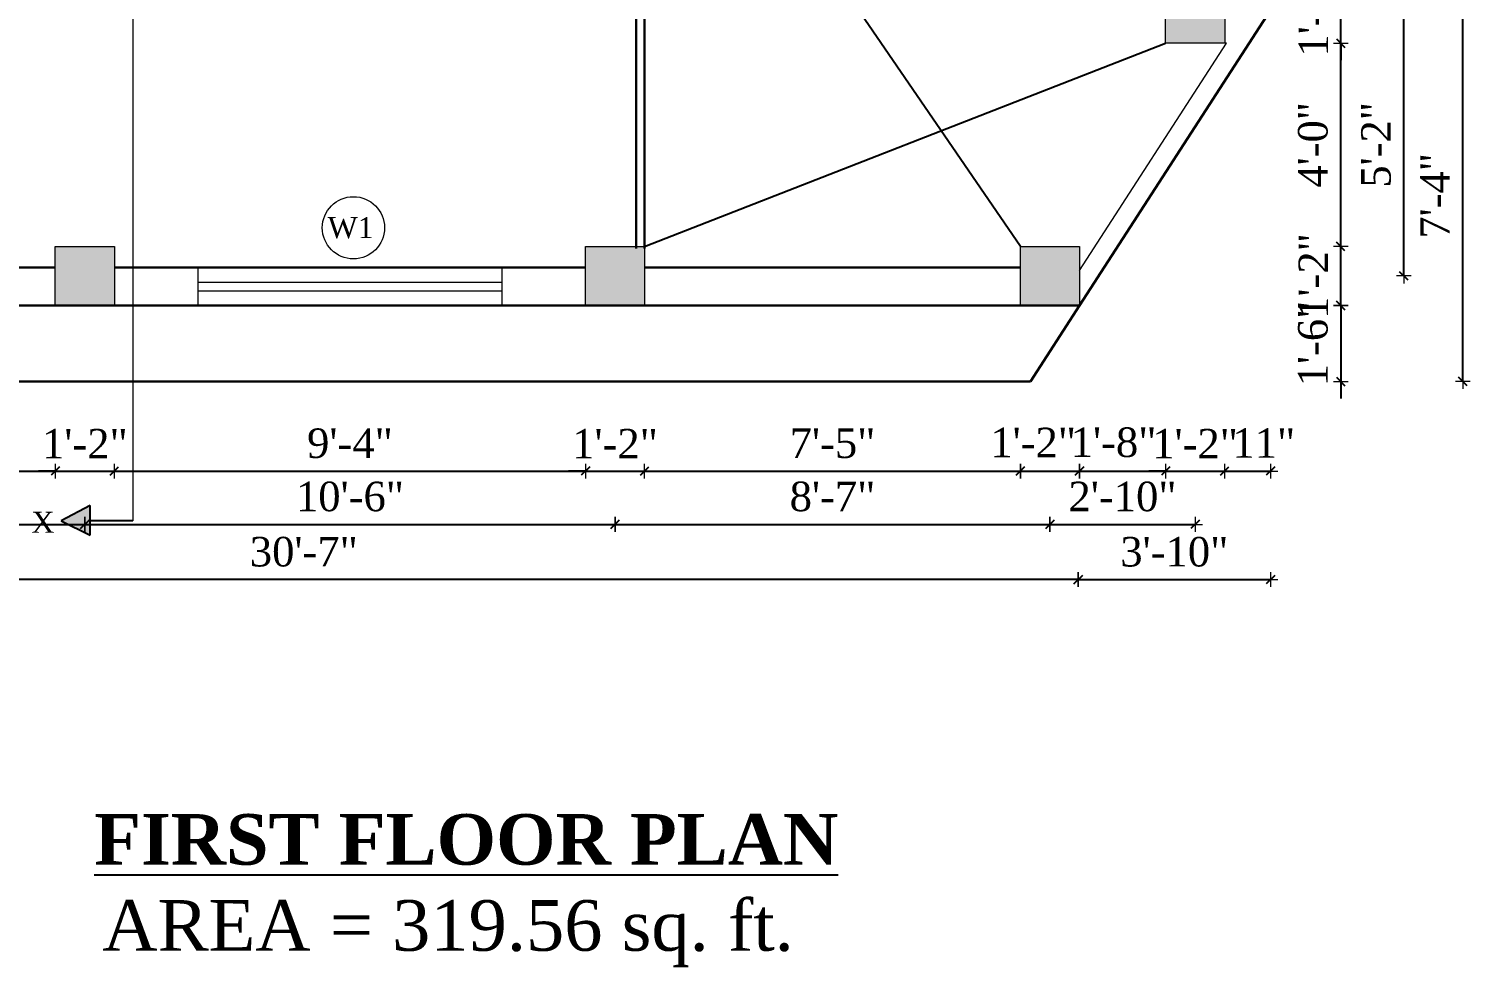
# Model space of a CAD drawing. Header units: inches. Extents: x 151827 to 346502, y -56182 to -23217.
# Drawn here: x 159986 to 160327.3, y -26766.9 to -26544.5 of the extents above; entities that cross this region are included whole.
import ezdxf

# ---------------------------------------------------------------- set-up
doc = ezdxf.new("R2010")
doc.units = ezdxf.units.IN
doc.header["$LTSCALE"] = 5
doc.header["$MEASUREMENT"] = 0
for name, color, linetype, lineweight in [('A-WALL', 7, 'Continuous', 9), ('Dimension', 7, 'Continuous', 18), ('Dw', 2, 'Continuous', 18)]:
    doc.layers.add(name, color=color, linetype=linetype, lineweight=lineweight)
doc.layers.add('dim line', color=7, linetype='Continuous', lineweight=15, true_color=0xfab2b2)
doc.layers.add('TEXT', color=6, linetype='Continuous')
doc.layers.add('WALL', color=7, linetype='Continuous')
doc.styles.add('ordinary', font='times.ttf')
doc.dimstyles.new('Copy of 96', dxfattribs={"dimtxt": 7, "dimasz": 4, "dimexe": 0.5, "dimexo": 0.5, "dimgap": 3, "dimtad": 1, "dimdec": 1, "dimzin": 11, "dimdsep": 46, "dimlunit": 4, "dimtxsty": 'ordinary', "dimblk": 'OBLIQUE', "dimcen": 0.09, "dimse1": 1, "dimse2": 1, "dimclrt": 6, "dimazin": 0, "dimtfac": 1, "dimtdec": 1, "dimtix": 1, "dimtmove": 2, "dimatfit": 3, "dimldrblk": 'leader', "dimfxl": 0.5, "dimfxlon": 1, "dimtolj": 1, "dimtzin": 0, "dimarcsym": 0})

# ---------------------------------------------------------------- blocks, each defined once
blk = doc.blocks.new('oblique')
at = {"color": 0, "lineweight": -2}
blk.add_line((0.25, 0.25), (-0.25, -0.25), dxfattribs=at)
at = {"layer": 'dim line', "lineweight": 9}
for p, q in [((-0.4375, 0), (0.4375, 0)), ((0, 0.4375), (0, -0.4375))]:
    blk.add_line(p, q, dxfattribs=at)
blk = doc.blocks.new('*D691')
at = {"layer": 'A-WALL', "color": 0, "lineweight": -2, "ltscale": 5, "transparency": 16777216}
for p, q in [((160296.69, -26596.06), (160296.69, -26592.06)), ((160296.69, -26610.06), (160296.69, -26596.06)), ((160296.69, -26610.06), (160296.69, -26614.06))]:
    blk.add_line(p, q, dxfattribs=at)
at = {"layer": 'Defpoints', "color": 0, "ltscale": 5, "transparency": 16777216}
for p in [(160234.82, -26596.06), (160296.69, -26596.06), (160234.82, -26610.06)]:
    blk.add_point(p, dxfattribs=at)
at = {"layer": 'A-WALL', "color": 0, "lineweight": -2, "ltscale": 5, "transparency": 16777216, "xscale": 4, "yscale": 4, "zscale": 4}
for p, rotation in [((160296.69, -26596.06), 270), ((160296.69, -26610.06), 90)]:
    blk.add_blockref('oblique', p, dxfattribs=dict(at, rotation=rotation))
at = {"layer": 'A-WALL', "color": 6, "ltscale": 5, "transparency": 16777216, "insert": (160290.19, -26603.06), "char_height": 7, "attachment_point": 5, "rotation": 90, "style": 'ordinary'}
blk.add_mtext('\\A1;1\'-2"', dxfattribs=at)
blk = doc.blocks.new('_OBLIQUE')
at = {"color": 0, "linetype": 'ByBlock'}
blk.add_line((-0.5, -0.5), (0.5, 0.5), dxfattribs=at)
blk = doc.blocks.new('leader')
at = {"layer": 'Dimension'}
for p, q in [((0, -4.328), (0, 4.328)), ((-4.424, 0), (4.424, 0))]:
    blk.add_line(p, q, dxfattribs=at)
blk = doc.blocks.new('*D692')
at = {"layer": 'A-WALL', "color": 0, "lineweight": -2, "ltscale": 5, "transparency": 16777216}
blk.add_line((160296.69, -26596.06), (160296.69, -26547.88), dxfattribs=at)
at = {"layer": 'Defpoints', "color": 0, "ltscale": 5, "transparency": 16777216}
for p in [(160269.2, -26547.88), (160296.69, -26547.88), (160234.82, -26596.06)]:
    blk.add_point(p, dxfattribs=at)
at = {"layer": 'A-WALL', "color": 0, "lineweight": -2, "ltscale": 5, "transparency": 16777216, "xscale": 4, "yscale": 4, "zscale": 4}
for p, rotation in [((160296.69, -26547.88), 90), ((160296.69, -26596.06), 270)]:
    blk.add_blockref('oblique', p, dxfattribs=dict(at, rotation=rotation))
at = {"layer": 'A-WALL', "color": 6, "ltscale": 5, "transparency": 16777216, "insert": (160290.13, -26571.97), "char_height": 7, "attachment_point": 5, "rotation": 90, "style": 'ordinary'}
blk.add_mtext('\\A1;4\'-0"', dxfattribs=at)
blk = doc.blocks.new('*D693')
at = {"layer": 'A-WALL', "color": 0, "lineweight": -2, "ltscale": 5, "transparency": 16777216}
for p, q in [((160296.69, -26533.88), (160296.69, -26529.88)), ((160296.69, -26547.88), (160296.69, -26533.88)), ((160296.69, -26547.88), (160296.69, -26551.88))]:
    blk.add_line(p, q, dxfattribs=at)
at = {"layer": 'Defpoints', "color": 0, "ltscale": 5, "transparency": 16777216}
for p in [(160269.2, -26533.88), (160296.69, -26533.88), (160269.2, -26547.88)]:
    blk.add_point(p, dxfattribs=at)
at = {"layer": 'A-WALL', "color": 0, "lineweight": -2, "ltscale": 5, "transparency": 16777216, "xscale": 4, "yscale": 4, "zscale": 4}
for p, rotation in [((160296.69, -26533.88), 270), ((160296.69, -26547.88), 90)]:
    blk.add_blockref('oblique', p, dxfattribs=dict(at, rotation=rotation))
at = {"layer": 'A-WALL', "color": 6, "ltscale": 5, "transparency": 16777216, "insert": (160290.19, -26540.88), "char_height": 7, "attachment_point": 5, "rotation": 90, "style": 'ordinary'}
blk.add_mtext('\\A1;1\'-2"', dxfattribs=at)
blk = doc.blocks.new('*D698')
at = {"layer": 'A-WALL', "color": 0, "lineweight": -2, "ltscale": 5, "transparency": 16777216}
blk.add_line((160311.64, -26603.06), (160311.64, -26540.88), dxfattribs=at)
at = {"layer": 'Defpoints', "color": 0, "ltscale": 5, "transparency": 16777216}
for p in [(160262.2, -26540.88), (160311.64, -26540.88), (160227.82, -26603.06)]:
    blk.add_point(p, dxfattribs=at)
at = {"layer": 'A-WALL', "color": 0, "lineweight": -2, "ltscale": 5, "transparency": 16777216, "xscale": 4, "yscale": 4, "zscale": 4}
for p, rotation in [((160311.64, -26540.88), 90), ((160311.64, -26603.06), 270)]:
    blk.add_blockref('oblique', p, dxfattribs=dict(at, rotation=rotation))
at = {"layer": 'A-WALL', "color": 6, "ltscale": 5, "transparency": 16777216, "insert": (160305.08, -26571.97), "char_height": 7, "attachment_point": 5, "rotation": 90, "style": 'ordinary'}
blk.add_mtext('\\A1;5\'-2"', dxfattribs=at)
blk = doc.blocks.new('*D714')
at = {"layer": 'A-WALL', "color": 0, "lineweight": -2, "ltscale": 5, "transparency": 16777216}
blk.add_line((160325.6, -26628.06), (160325.6, -26540.06), dxfattribs=at)
at = {"layer": 'Defpoints', "color": 0, "ltscale": 5, "transparency": 16777216}
for p in [(160280.06, -26540.06), (160325.6, -26540.06), (160223.19, -26628.06)]:
    blk.add_point(p, dxfattribs=at)
at = {"layer": 'A-WALL', "color": 0, "lineweight": -2, "ltscale": 5, "transparency": 16777216, "xscale": 4, "yscale": 4, "zscale": 4}
for p, rotation in [((160325.6, -26540.06), 90), ((160325.6, -26628.06), 270)]:
    blk.add_blockref('oblique', p, dxfattribs=dict(at, rotation=rotation))
at = {"layer": 'A-WALL', "color": 6, "ltscale": 5, "transparency": 16777216, "insert": (160319.03, -26584.06), "char_height": 7, "attachment_point": 5, "rotation": 90, "style": 'ordinary'}
blk.add_mtext('\\A1;7\'-4"', dxfattribs=at)
blk = doc.blocks.new('*D717')
at = {"layer": 'A-WALL', "color": 0, "lineweight": -2, "ltscale": 5, "transparency": 16777216}
blk.add_line((159882.03, -26649.31), (159992.24, -26649.31), dxfattribs=at)
at = {"layer": 'Defpoints', "color": 0, "ltscale": 5, "transparency": 16777216}
for p in [(159882.03, -26610.06), (159992.24, -26610.06), (159992.24, -26649.31)]:
    blk.add_point(p, dxfattribs=at)
at = {"layer": 'A-WALL', "color": 0, "lineweight": -2, "ltscale": 5, "transparency": 16777216, "xscale": 4, "yscale": 4, "zscale": 4, "rotation": 180}
blk.add_blockref('oblique', (159882.03, -26649.31), dxfattribs=at)
at = {"layer": 'A-WALL', "color": 0, "lineweight": -2, "ltscale": 5, "transparency": 16777216, "xscale": 4, "yscale": 4, "zscale": 4}
blk.add_blockref('oblique', (159992.24, -26649.31), dxfattribs=at)
at = {"layer": 'A-WALL', "color": 6, "ltscale": 5, "transparency": 16777216, "insert": (159937.14, -26642.74), "char_height": 7, "attachment_point": 5, "style": 'ordinary'}
blk.add_mtext('\\A1;9\'-2"', dxfattribs=at)
blk = doc.blocks.new('*D718')
at = {"layer": 'A-WALL', "color": 0, "lineweight": -2, "ltscale": 5, "transparency": 16777216}
for p, q in [((159992.24, -26649.31), (159988.24, -26649.31)), ((159992.24, -26649.31), (160006.24, -26649.31)), ((160006.24, -26649.31), (160010.24, -26649.31))]:
    blk.add_line(p, q, dxfattribs=at)
at = {"layer": 'Defpoints', "color": 0, "ltscale": 5, "transparency": 16777216}
for p in [(159992.24, -26610.06), (160006.24, -26610.06), (160006.24, -26649.31)]:
    blk.add_point(p, dxfattribs=at)
at = {"layer": 'A-WALL', "color": 0, "lineweight": -2, "ltscale": 5, "transparency": 16777216, "xscale": 4, "yscale": 4, "zscale": 4}
blk.add_blockref('oblique', (159992.24, -26649.31), dxfattribs=at)
at = {"layer": 'A-WALL', "color": 0, "lineweight": -2, "ltscale": 5, "transparency": 16777216, "xscale": 4, "yscale": 4, "zscale": 4, "rotation": 180}
blk.add_blockref('oblique', (160006.24, -26649.31), dxfattribs=at)
at = {"layer": 'A-WALL', "color": 6, "ltscale": 5, "transparency": 16777216, "insert": (159999.24, -26642.81), "char_height": 7, "attachment_point": 5, "style": 'ordinary'}
blk.add_mtext('\\A1;1\'-2"', dxfattribs=at)
blk = doc.blocks.new('*D719')
at = {"layer": 'A-WALL', "color": 0, "lineweight": -2, "ltscale": 5, "transparency": 16777216}
blk.add_line((160006.24, -26649.31), (160117.81, -26649.31), dxfattribs=at)
at = {"layer": 'Defpoints', "color": 0, "ltscale": 5, "transparency": 16777216}
for p in [(160006.24, -26610.06), (160117.81, -26610.06), (160117.81, -26649.31)]:
    blk.add_point(p, dxfattribs=at)
at = {"layer": 'A-WALL', "color": 0, "lineweight": -2, "ltscale": 5, "transparency": 16777216, "xscale": 4, "yscale": 4, "zscale": 4, "rotation": 180}
blk.add_blockref('oblique', (160006.24, -26649.31), dxfattribs=at)
at = {"layer": 'A-WALL', "color": 0, "lineweight": -2, "ltscale": 5, "transparency": 16777216, "xscale": 4, "yscale": 4, "zscale": 4}
blk.add_blockref('oblique', (160117.81, -26649.31), dxfattribs=at)
at = {"layer": 'A-WALL', "color": 6, "ltscale": 5, "transparency": 16777216, "insert": (160062.03, -26642.74), "char_height": 7, "attachment_point": 5, "style": 'ordinary'}
blk.add_mtext('\\A1;9\'-4"', dxfattribs=at)
blk = doc.blocks.new('*D720')
at = {"layer": 'A-WALL', "color": 0, "lineweight": -2, "ltscale": 5, "transparency": 16777216}
for p, q in [((160117.81, -26649.31), (160113.81, -26649.31)), ((160117.81, -26649.31), (160131.81, -26649.31)), ((160131.81, -26649.31), (160135.81, -26649.31))]:
    blk.add_line(p, q, dxfattribs=at)
at = {"layer": 'Defpoints', "color": 0, "ltscale": 5, "transparency": 16777216}
for p in [(160117.81, -26610.06), (160131.81, -26610.06), (160131.81, -26649.31)]:
    blk.add_point(p, dxfattribs=at)
at = {"layer": 'A-WALL', "color": 0, "lineweight": -2, "ltscale": 5, "transparency": 16777216, "xscale": 4, "yscale": 4, "zscale": 4}
blk.add_blockref('oblique', (160117.81, -26649.31), dxfattribs=at)
at = {"layer": 'A-WALL', "color": 0, "lineweight": -2, "ltscale": 5, "transparency": 16777216, "xscale": 4, "yscale": 4, "zscale": 4, "rotation": 180}
blk.add_blockref('oblique', (160131.81, -26649.31), dxfattribs=at)
at = {"layer": 'A-WALL', "color": 6, "ltscale": 5, "transparency": 16777216, "insert": (160124.81, -26642.81), "char_height": 7, "attachment_point": 5, "style": 'ordinary'}
blk.add_mtext('\\A1;1\'-2"', dxfattribs=at)
blk = doc.blocks.new('*D721')
at = {"layer": 'A-WALL', "color": 0, "lineweight": -2, "ltscale": 5, "transparency": 16777216}
blk.add_line((160131.81, -26649.31), (160220.82, -26649.31), dxfattribs=at)
at = {"layer": 'Defpoints', "color": 0, "ltscale": 5, "transparency": 16777216}
for p in [(160131.81, -26610.06), (160220.82, -26610.06), (160220.82, -26649.31)]:
    blk.add_point(p, dxfattribs=at)
at = {"layer": 'A-WALL', "color": 0, "lineweight": -2, "ltscale": 5, "transparency": 16777216, "xscale": 4, "yscale": 4, "zscale": 4, "rotation": 180}
blk.add_blockref('oblique', (160131.81, -26649.31), dxfattribs=at)
at = {"layer": 'A-WALL', "color": 0, "lineweight": -2, "ltscale": 5, "transparency": 16777216, "xscale": 4, "yscale": 4, "zscale": 4}
blk.add_blockref('oblique', (160220.82, -26649.31), dxfattribs=at)
at = {"layer": 'A-WALL', "color": 6, "ltscale": 5, "transparency": 16777216, "insert": (160176.32, -26642.74), "char_height": 7, "attachment_point": 5, "style": 'ordinary'}
blk.add_mtext('\\A1;7\'-5"', dxfattribs=at)
blk = doc.blocks.new('*D722')
at = {"layer": 'A-WALL', "color": 0, "lineweight": -2, "ltscale": 5, "transparency": 16777216}
blk.add_line((160220.82, -26649.31), (160234.82, -26649.31), dxfattribs=at)
at = {"layer": 'Defpoints', "color": 0, "ltscale": 5, "transparency": 16777216}
for p in [(160220.82, -26610.06), (160234.82, -26610.06), (160234.82, -26649.31)]:
    blk.add_point(p, dxfattribs=at)
at = {"layer": 'A-WALL', "color": 0, "lineweight": -2, "ltscale": 5, "transparency": 16777216, "xscale": 4, "yscale": 4, "zscale": 4, "rotation": 180}
blk.add_blockref('oblique', (160220.82, -26649.31), dxfattribs=at)
at = {"layer": 'A-WALL', "color": 0, "lineweight": -2, "ltscale": 5, "transparency": 16777216, "xscale": 4, "yscale": 4, "zscale": 4}
blk.add_blockref('oblique', (160234.82, -26649.31), dxfattribs=at)
at = {"layer": 'A-WALL', "color": 6, "ltscale": 5, "transparency": 16777216, "insert": (160223.85, -26642.52), "char_height": 7, "attachment_point": 5, "style": 'ordinary'}
blk.add_mtext('\\A1;1\'-2"', dxfattribs=at)
blk = doc.blocks.new('*D723')
at = {"layer": 'A-WALL', "color": 0, "lineweight": -2, "ltscale": 5, "transparency": 16777216}
blk.add_line((160234.82, -26649.31), (160255.2, -26649.31), dxfattribs=at)
at = {"layer": 'Defpoints', "color": 0, "ltscale": 5, "transparency": 16777216}
for p in [(160255.2, -26547.88), (160234.82, -26610.06), (160255.2, -26649.31)]:
    blk.add_point(p, dxfattribs=at)
at = {"layer": 'A-WALL', "color": 0, "lineweight": -2, "ltscale": 5, "transparency": 16777216, "xscale": 4, "yscale": 4, "zscale": 4, "rotation": 180}
blk.add_blockref('oblique', (160234.82, -26649.31), dxfattribs=at)
at = {"layer": 'A-WALL', "color": 0, "lineweight": -2, "ltscale": 5, "transparency": 16777216, "xscale": 4, "yscale": 4, "zscale": 4}
blk.add_blockref('oblique', (160255.2, -26649.31), dxfattribs=at)
at = {"layer": 'A-WALL', "color": 6, "ltscale": 5, "transparency": 16777216, "insert": (160242.89, -26642.52), "char_height": 7, "attachment_point": 5, "style": 'ordinary'}
blk.add_mtext('\\A1;1\'-8"', dxfattribs=at)
blk = doc.blocks.new('*D724')
at = {"layer": 'A-WALL', "color": 0, "lineweight": -2, "ltscale": 5, "transparency": 16777216}
for p, q in [((160255.2, -26649.31), (160251.2, -26649.31)), ((160255.2, -26649.31), (160269.2, -26649.31)), ((160269.2, -26649.31), (160273.2, -26649.31))]:
    blk.add_line(p, q, dxfattribs=at)
at = {"layer": 'Defpoints', "color": 0, "ltscale": 5, "transparency": 16777216}
for p in [(160255.2, -26547.88), (160269.2, -26547.88), (160269.2, -26649.31)]:
    blk.add_point(p, dxfattribs=at)
at = {"layer": 'A-WALL', "color": 0, "lineweight": -2, "ltscale": 5, "transparency": 16777216, "xscale": 4, "yscale": 4, "zscale": 4}
blk.add_blockref('oblique', (160255.2, -26649.31), dxfattribs=at)
at = {"layer": 'A-WALL', "color": 0, "lineweight": -2, "ltscale": 5, "transparency": 16777216, "xscale": 4, "yscale": 4, "zscale": 4, "rotation": 180}
blk.add_blockref('oblique', (160269.2, -26649.31), dxfattribs=at)
at = {"layer": 'A-WALL', "color": 6, "ltscale": 5, "transparency": 16777216, "insert": (160262.2, -26642.81), "char_height": 7, "attachment_point": 5, "style": 'ordinary'}
blk.add_mtext('\\A1;1\'-2"', dxfattribs=at)
blk = doc.blocks.new('*D725')
at = {"layer": 'A-WALL', "color": 0, "lineweight": -2, "ltscale": 5, "transparency": 16777216}
blk.add_line((160269.2, -26649.31), (160280.06, -26649.31), dxfattribs=at)
at = {"layer": 'Defpoints', "color": 0, "ltscale": 5, "transparency": 16777216}
for p in [(160280.06, -26540.06), (160269.2, -26547.88), (160280.06, -26649.31)]:
    blk.add_point(p, dxfattribs=at)
at = {"layer": 'A-WALL', "color": 0, "lineweight": -2, "ltscale": 5, "transparency": 16777216, "xscale": 4, "yscale": 4, "zscale": 4, "rotation": 180}
blk.add_blockref('oblique', (160269.2, -26649.31), dxfattribs=at)
at = {"layer": 'A-WALL', "color": 0, "lineweight": -2, "ltscale": 5, "transparency": 16777216, "xscale": 4, "yscale": 4, "zscale": 4}
blk.add_blockref('oblique', (160280.06, -26649.31), dxfattribs=at)
at = {"layer": 'A-WALL', "color": 6, "ltscale": 5, "transparency": 16777216, "insert": (160278.47, -26642.65), "char_height": 7, "attachment_point": 5, "style": 'ordinary'}
blk.add_mtext('\\A1;11"', dxfattribs=at)
blk = doc.blocks.new('*D726')
at = {"layer": 'A-WALL', "color": 0, "lineweight": -2, "ltscale": 5, "transparency": 16777216}
blk.add_line((159875.03, -26661.93), (159999.24, -26661.93), dxfattribs=at)
at = {"layer": 'Defpoints', "color": 0, "ltscale": 5, "transparency": 16777216}
for p in [(159875.03, -26603.06), (159999.24, -26603.06), (159999.24, -26661.93)]:
    blk.add_point(p, dxfattribs=at)
at = {"layer": 'A-WALL', "color": 0, "lineweight": -2, "ltscale": 5, "transparency": 16777216, "xscale": 4, "yscale": 4, "zscale": 4, "rotation": 180}
blk.add_blockref('oblique', (159875.03, -26661.93), dxfattribs=at)
at = {"layer": 'A-WALL', "color": 0, "lineweight": -2, "ltscale": 5, "transparency": 16777216, "xscale": 4, "yscale": 4, "zscale": 4}
blk.add_blockref('oblique', (159999.24, -26661.93), dxfattribs=at)
at = {"layer": 'A-WALL', "color": 6, "ltscale": 5, "transparency": 16777216, "insert": (159937.14, -26655.37), "char_height": 7, "attachment_point": 5, "style": 'ordinary'}
blk.add_mtext('\\A1;10\'-4"', dxfattribs=at)
blk = doc.blocks.new('*D727')
at = {"layer": 'A-WALL', "color": 0, "lineweight": -2, "ltscale": 5, "transparency": 16777216}
blk.add_line((160124.81, -26661.93), (160227.82, -26661.93), dxfattribs=at)
at = {"layer": 'Defpoints', "color": 0, "ltscale": 5, "transparency": 16777216}
for p in [(160124.81, -26603.06), (160227.82, -26603.06), (160227.82, -26661.93)]:
    blk.add_point(p, dxfattribs=at)
at = {"layer": 'A-WALL', "color": 0, "lineweight": -2, "ltscale": 5, "transparency": 16777216, "xscale": 4, "yscale": 4, "zscale": 4, "rotation": 180}
blk.add_blockref('oblique', (160124.81, -26661.93), dxfattribs=at)
at = {"layer": 'A-WALL', "color": 0, "lineweight": -2, "ltscale": 5, "transparency": 16777216, "xscale": 4, "yscale": 4, "zscale": 4}
blk.add_blockref('oblique', (160227.82, -26661.93), dxfattribs=at)
at = {"layer": 'A-WALL', "color": 6, "ltscale": 5, "transparency": 16777216, "insert": (160176.32, -26655.36), "char_height": 7, "attachment_point": 5, "style": 'ordinary'}
blk.add_mtext('\\A1;8\'-7"', dxfattribs=at)
blk = doc.blocks.new('*D728')
at = {"layer": 'A-WALL', "color": 0, "lineweight": -2, "ltscale": 5, "transparency": 16777216}
blk.add_line((159999.24, -26661.93), (160124.81, -26661.93), dxfattribs=at)
at = {"layer": 'Defpoints', "color": 0, "ltscale": 5, "transparency": 16777216}
for p in [(159999.24, -26603.06), (160124.81, -26603.06), (160124.81, -26661.93)]:
    blk.add_point(p, dxfattribs=at)
at = {"layer": 'A-WALL', "color": 0, "lineweight": -2, "ltscale": 5, "transparency": 16777216, "xscale": 4, "yscale": 4, "zscale": 4, "rotation": 180}
blk.add_blockref('oblique', (159999.24, -26661.93), dxfattribs=at)
at = {"layer": 'A-WALL', "color": 0, "lineweight": -2, "ltscale": 5, "transparency": 16777216, "xscale": 4, "yscale": 4, "zscale": 4}
blk.add_blockref('oblique', (160124.81, -26661.93), dxfattribs=at)
at = {"layer": 'A-WALL', "color": 6, "ltscale": 5, "transparency": 16777216, "insert": (160062.03, -26655.37), "char_height": 7, "attachment_point": 5, "style": 'ordinary'}
blk.add_mtext('\\A1;10\'-6"', dxfattribs=at)
blk = doc.blocks.new('*D729')
at = {"layer": 'A-WALL', "color": 0, "lineweight": -2, "ltscale": 5, "transparency": 16777216}
blk.add_line((160227.82, -26661.93), (160262.2, -26661.93), dxfattribs=at)
at = {"layer": 'Defpoints', "color": 0, "ltscale": 5, "transparency": 16777216}
for p in [(160262.2, -26540.88), (160227.82, -26603.06), (160262.2, -26661.93)]:
    blk.add_point(p, dxfattribs=at)
at = {"layer": 'A-WALL', "color": 0, "lineweight": -2, "ltscale": 5, "transparency": 16777216, "xscale": 4, "yscale": 4, "zscale": 4, "rotation": 180}
blk.add_blockref('oblique', (160227.82, -26661.93), dxfattribs=at)
at = {"layer": 'A-WALL', "color": 0, "lineweight": -2, "ltscale": 5, "transparency": 16777216, "xscale": 4, "yscale": 4, "zscale": 4}
blk.add_blockref('oblique', (160262.2, -26661.93), dxfattribs=at)
at = {"layer": 'A-WALL', "color": 6, "ltscale": 5, "transparency": 16777216, "insert": (160245.01, -26655.37), "char_height": 7, "attachment_point": 5, "style": 'ordinary'}
blk.add_mtext('\\A1;2\'-10"', dxfattribs=at)
blk = doc.blocks.new('*D730')
at = {"layer": 'A-WALL', "color": 0, "lineweight": -2, "ltscale": 5, "transparency": 16777216}
blk.add_line((160234.5, -26675.03), (159867.7, -26675.03), dxfattribs=at)
at = {"layer": 'Defpoints', "color": 0, "ltscale": 5, "transparency": 16777216}
for p in [(159867.7, -26610.06), (160234.5, -26610.06), (159867.7, -26675.03)]:
    blk.add_point(p, dxfattribs=at)
at = {"layer": 'A-WALL', "color": 0, "lineweight": -2, "ltscale": 5, "transparency": 16777216, "xscale": 4, "yscale": 4, "zscale": 4, "rotation": 180}
blk.add_blockref('oblique', (159867.7, -26675.03), dxfattribs=at)
at = {"layer": 'A-WALL', "color": 0, "lineweight": -2, "ltscale": 5, "transparency": 16777216, "xscale": 4, "yscale": 4, "zscale": 4}
blk.add_blockref('oblique', (160234.5, -26675.03), dxfattribs=at)
at = {"layer": 'A-WALL', "color": 6, "ltscale": 5, "transparency": 16777216, "insert": (160051.1, -26668.46), "char_height": 7, "attachment_point": 5, "style": 'ordinary'}
blk.add_mtext('\\A1;30\'-7"', dxfattribs=at)
blk = doc.blocks.new('*D731')
at = {"layer": 'A-WALL', "color": 0, "lineweight": -2, "ltscale": 5, "transparency": 16777216}
blk.add_line((160234.5, -26675.03), (160280.06, -26675.03), dxfattribs=at)
at = {"layer": 'Defpoints', "color": 0, "ltscale": 5, "transparency": 16777216}
for p in [(160280.06, -26540.06), (160234.5, -26610.06), (160280.06, -26675.03)]:
    blk.add_point(p, dxfattribs=at)
at = {"layer": 'A-WALL', "color": 0, "lineweight": -2, "ltscale": 5, "transparency": 16777216, "xscale": 4, "yscale": 4, "zscale": 4, "rotation": 180}
blk.add_blockref('oblique', (160234.5, -26675.03), dxfattribs=at)
at = {"layer": 'A-WALL', "color": 0, "lineweight": -2, "ltscale": 5, "transparency": 16777216, "xscale": 4, "yscale": 4, "zscale": 4}
blk.add_blockref('oblique', (160280.06, -26675.03), dxfattribs=at)
at = {"layer": 'A-WALL', "color": 6, "ltscale": 5, "transparency": 16777216, "insert": (160257.28, -26668.47), "char_height": 7, "attachment_point": 5, "style": 'ordinary'}
blk.add_mtext('\\A1;3\'-10"', dxfattribs=at)
blk = doc.blocks.new('*D846')
at = {"layer": 'A-WALL', "color": 0, "lineweight": -2, "ltscale": 5, "transparency": 16777216}
for p, q in [((160296.69, -26610.06), (160296.69, -26606.06)), ((160296.69, -26610.06), (160296.69, -26628.06)), ((160296.69, -26628.06), (160296.69, -26632.06))]:
    blk.add_line(p, q, dxfattribs=at)
at = {"layer": 'Defpoints', "color": 0, "ltscale": 5, "transparency": 16777216}
for p in [(160234.82, -26610.06), (160223.19, -26628.06), (160296.69, -26628.06)]:
    blk.add_point(p, dxfattribs=at)
at = {"layer": 'A-WALL', "color": 0, "lineweight": -2, "ltscale": 5, "transparency": 16777216, "xscale": 4, "yscale": 4, "zscale": 4}
for p, rotation in [((160296.69, -26610.06), 270), ((160296.69, -26628.06), 90)]:
    blk.add_blockref('oblique', p, dxfattribs=dict(at, rotation=rotation))
at = {"layer": 'A-WALL', "color": 6, "ltscale": 5, "transparency": 16777216, "insert": (160290.13, -26619.06), "char_height": 7, "attachment_point": 5, "rotation": 90, "style": 'ordinary'}
blk.add_mtext('\\A1;1\'-6"', dxfattribs=at)

msp = doc.modelspace()

# ---------------------------------------------------------------- hatches: boundary and pattern name
at = {"ltscale": 5}
msp.add_hatch(color=256, dxfattribs=at).paths.add_polyline_path([(160000.53, -26664.49), (160000.53, -26657.48), (159993.65, -26661.06)])
at = {"layer": 'WALL', "linetype": 'ByBlock', "ltscale": 5, "true_color": 0xf8991e}
h = msp.add_hatch(color=30, dxfattribs=at)
h.dxf.hatch_style = 1
h.paths.add_polyline_path([(160255.2, -26533.88), (160255.2, -26547.88), (160269.2, -26547.88), (160269.2, -26533.88)])
h = msp.add_hatch(color=30, dxfattribs=at)
h.dxf.hatch_style = 1
h.paths.add_polyline_path([(159992.24, -26596.06), (159992.24, -26610.06), (160006.24, -26610.06), (160006.24, -26596.06)])
h = msp.add_hatch(color=30, dxfattribs=at)
h.dxf.hatch_style = 1
h.paths.add_polyline_path([(160117.81, -26596.06), (160117.81, -26610.06), (160131.81, -26610.06), (160131.81, -26596.06)])
h = msp.add_hatch(color=30, dxfattribs=at)
h.dxf.hatch_style = 1
h.paths.add_polyline_path([(160220.82, -26596.06), (160220.82, -26610.06), (160234.82, -26610.06), (160234.82, -26596.06)])

# ---------------------------------------------------------------- linework, layer by layer
at = {"ltscale": 5}
for p, q in [((160000.53, -26657.48, -72.71), (159993.65, -26661.06, -72.71)), ((160000.53, -26664.49, -72.71), (160000.53, -26657.48, -72.71)), ((159993.65, -26661.06, -72.71), (160000.53, -26664.49, -72.71)), ((160010.63, -26661.06, -72.71), (160000.53, -26661.06, -72.71))]:
    msp.add_line(p, q, dxfattribs=at)
at = {"layer": 'A-WALL', "ltscale": 5}
for p, q in [((160010.63, -26372.5, -72.71), (160010.63, -26661.06, -72.71)), ((160026.03, -26601.06, -72.71), (160026.03, -26610.06, -72.71)), ((160098.03, -26601.06, -72.71), (160098.03, -26610.06, -72.71))]:
    msp.add_line(p, q, dxfattribs=at)
at = {"layer": 'A-WALL', "lineweight": 30}
for p, q in [((160129.81, -26469.78, -72.71), (160129.81, -26596.56, -72.71)), ((160131.81, -26469.78, -72.71), (160131.81, -26596.56, -72.71)), ((160280.06, -26540.06, -72.71), (160234.82, -26610.06, -72.71)), ((159992.24, -26601.06, -72.71), (159882.03, -26601.06, -72.71)), ((160117.81, -26601.06, -72.71), (160006.24, -26601.06, -72.71)), ((160014.03, -26601.06, -72.71), (160006.24, -26601.06, -72.71)), ((160110.03, -26601.06, -72.71), (160117.81, -26601.06, -72.71)), ((160220.82, -26601.06, -72.71), (160131.81, -26601.06, -72.71)), ((160234.82, -26610.06, -72.71), (159867.7, -26610.06, -72.71)), ((160234.82, -26610.06, -72.71), (160223.19, -26628.06, -72.71)), ((160223.19, -26628.06, -72.71), (159867.28, -26628.06, -72.71))]:
    msp.add_line(p, q, dxfattribs=at)
at = {"layer": 'A-WALL', "ltscale": 5, "elevation": -72.71}
msp.add_lwpolyline([(160131.81, -26601.06), (160131.81, -26601.06), (160220.82, -26601.06), (160220.82, -26596.06), (160234.82, -26596.06), (160234.82, -26601.77), (160269.64, -26547.88), (160255.2, -26547.88), (160255.2, -26533.88), (160260.09, -26533.88), (160131.81, -26460.96), (160131.81, -26469.78)], dxfattribs=at)
for points in [[(160255.2, -26533.88), (160269.2, -26533.88), (160269.2, -26547.88), (160255.2, -26547.88)], [(159992.24, -26596.06), (160006.24, -26596.06), (160006.24, -26610.06), (159992.24, -26610.06)], [(160117.81, -26596.06), (160131.81, -26596.06), (160131.81, -26610.06), (160117.81, -26610.06)], [(160220.82, -26596.06), (160234.82, -26596.06), (160234.82, -26610.06), (160220.82, -26610.06)]]:
    msp.add_lwpolyline(points, close=True, dxfattribs=at)
at = {"layer": 'A-WALL', "ltscale": 5}
msp.add_circle((160062.85, -26591.64, -72.71), 7.38, dxfattribs=at)
at = {"layer": 'Dw', "color": 3}
for p, q in [((160026.03, -26604.56, -72.71), (160098.03, -26604.56, -72.71)), ((160026.03, -26606.56, -72.71), (160098.03, -26606.56, -72.71))]:
    msp.add_line(p, q, dxfattribs=at)
at = {"layer": 'WALL', "color": 30, "linetype": 'ByBlock', "ltscale": 5, "true_color": 0xf8991e}
for p, q in [((160220.82, -26596.06, -72.71), (160131.81, -26466.13, -72.71)), ((160131.81, -26596.06, -72.71), (160255.2, -26547.88, -72.71))]:
    msp.add_line(p, q, dxfattribs=at)

# ---------------------------------------------------------------- texts
at = {"layer": 'TEXT', "style": 'ordinary'}
for s, p in [('W1', (160056.73, -26594.09, -72.71)), ('X', (159986.58, -26663.94, -72.71))]:
    msp.add_text(s, height=5, dxfattribs=at).set_placement(p)
at = {"layer": 'TEXT', "char_height": 12, "width": 219.8151, "attachment_point": 8, "style": 'ordinary'}
for s, insert in [('{\\fTimes New Roman|b1|i0|c0|p18;\\LFIRST FLOOR PLAN}', (160089.57, -26742.78, -72.71)), ('AREA = 319.56 sq. ft.', (160085.26, -26766.9, -72.71))]:
    msp.add_mtext(s, dxfattribs=dict(at, insert=insert))

# ---------------------------------------------------------------- dimensions: what is measured, and where the dimension line sits
at = {"layer": 'A-WALL', "ltscale": 5}
for base, p1, p2, picture, middle in [((160296.69, -26533.88, -72.71), (160269.2, -26547.88, -72.71), (160269.2, -26533.88, -72.71), '*D693', (160290.19, -26540.88, -72.71)), ((160325.6, -26540.06, -72.71), (160223.19, -26628.06, -72.71), (160280.06, -26540.06, -72.71), '*D714', (160319.03, -26584.06, -72.71)), ((160311.64, -26540.88, -72.71), (160227.82, -26603.06, -72.71), (160262.2, -26540.88, -72.71), '*D698', (160305.08, -26571.97, -72.71)), ((160296.69, -26547.88, -72.71), (160234.82, -26596.06, -72.71), (160269.2, -26547.88, -72.71), '*D692', (160290.13, -26571.97, -72.71)), ((160296.69, -26596.06, -72.71), (160234.82, -26610.06, -72.71), (160234.82, -26596.06, -72.71), '*D691', (160290.19, -26603.06, -72.71)), ((160296.69, -26628.06, -72.71), (160234.82, -26610.06, -72.71), (160223.19, -26628.06, -72.71), '*D846', (160290.13, -26619.06, -72.71))]:
    dim = msp.add_linear_dim(base=base, p1=p1, p2=p2, angle=90, dimstyle='Copy of 96', override={"dimdec": 0, "dimblk": 'oblique', "dimtdec": 0, "dimarcsym": 1}, dxfattribs=at)
    dim.commit()
    dim.dimension.update_dxf_attribs({"geometry": picture, "text_midpoint": middle})
for base, p1, p2, picture, middle in [((160262.2, -26661.93, -72.71), (160227.82, -26603.06, -72.71), (160262.2, -26540.88, -72.71), '*D729', (160245.01, -26655.37, -72.71)), ((160280.06, -26675.03, -72.71), (160234.5, -26610.06, -72.71), (160280.06, -26540.06, -72.71), '*D731', (160257.28, -26668.47, -72.71)), ((160269.2, -26649.31, -72.71), (160255.2, -26547.88, -72.71), (160269.2, -26547.88, -72.71), '*D724', (160262.2, -26642.81, -72.71)), ((159999.24, -26661.93, -72.71), (159875.03, -26603.06, -72.71), (159999.24, -26603.06, -72.71), '*D726', (159937.14, -26655.37, -72.71)), ((160124.81, -26661.93, -72.71), (159999.24, -26603.06, -72.71), (160124.81, -26603.06, -72.71), '*D728', (160062.03, -26655.37, -72.71)), ((160227.82, -26661.93, -72.71), (160124.81, -26603.06, -72.71), (160227.82, -26603.06, -72.71), '*D727', (160176.32, -26655.36, -72.71)), ((159867.7, -26675.03, -72.71), (160234.5, -26610.06, -72.71), (159867.7, -26610.06, -72.71), '*D730', (160051.1, -26668.46, -72.71)), ((159992.24, -26649.31, -72.71), (159882.03, -26610.06, -72.71), (159992.24, -26610.06, -72.71), '*D717', (159937.14, -26642.74, -72.71)), ((160006.24, -26649.31, -72.71), (159992.24, -26610.06, -72.71), (160006.24, -26610.06, -72.71), '*D718', (159999.24, -26642.81, -72.71)), ((160117.81, -26649.31, -72.71), (160006.24, -26610.06, -72.71), (160117.81, -26610.06, -72.71), '*D719', (160062.03, -26642.74, -72.71)), ((160131.81, -26649.31, -72.71), (160117.81, -26610.06, -72.71), (160131.81, -26610.06, -72.71), '*D720', (160124.81, -26642.81, -72.71)), ((160220.82, -26649.31, -72.71), (160131.81, -26610.06, -72.71), (160220.82, -26610.06, -72.71), '*D721', (160176.32, -26642.74, -72.71))]:
    dim = msp.add_linear_dim(base=base, p1=p1, p2=p2, dimstyle='Copy of 96', override={"dimdec": 0, "dimblk": 'oblique', "dimtdec": 0, "dimarcsym": 1}, dxfattribs=at)
    dim.commit()
    dim.dimension.update_dxf_attribs({"geometry": picture, "text_midpoint": middle})
for base, p1, p2, picture, middle in [((160280.06, -26649.31, -72.71), (160269.2, -26547.88, -72.71), (160280.06, -26540.06, -72.71), '*D725', (160278.47, -26642.65, -72.71)), ((160255.2, -26649.31, -72.71), (160234.82, -26610.06, -72.71), (160255.2, -26547.88, -72.71), '*D723', (160242.89, -26642.52, -72.71)), ((160234.82, -26649.31, -72.71), (160220.82, -26610.06, -72.71), (160234.82, -26610.06, -72.71), '*D722', (160223.85, -26642.52, -72.71))]:
    dim = msp.add_linear_dim(base=base, p1=p1, p2=p2, dimstyle='Copy of 96', override={"dimdec": 0, "dimblk": 'oblique', "dimtdec": 0, "dimarcsym": 1}, dxfattribs=at)
    dim.commit()
    dim.dimension.update_dxf_attribs({"geometry": picture, "text_midpoint": middle, "dimtype": 160})

doc.saveas('drawing.dxf')
